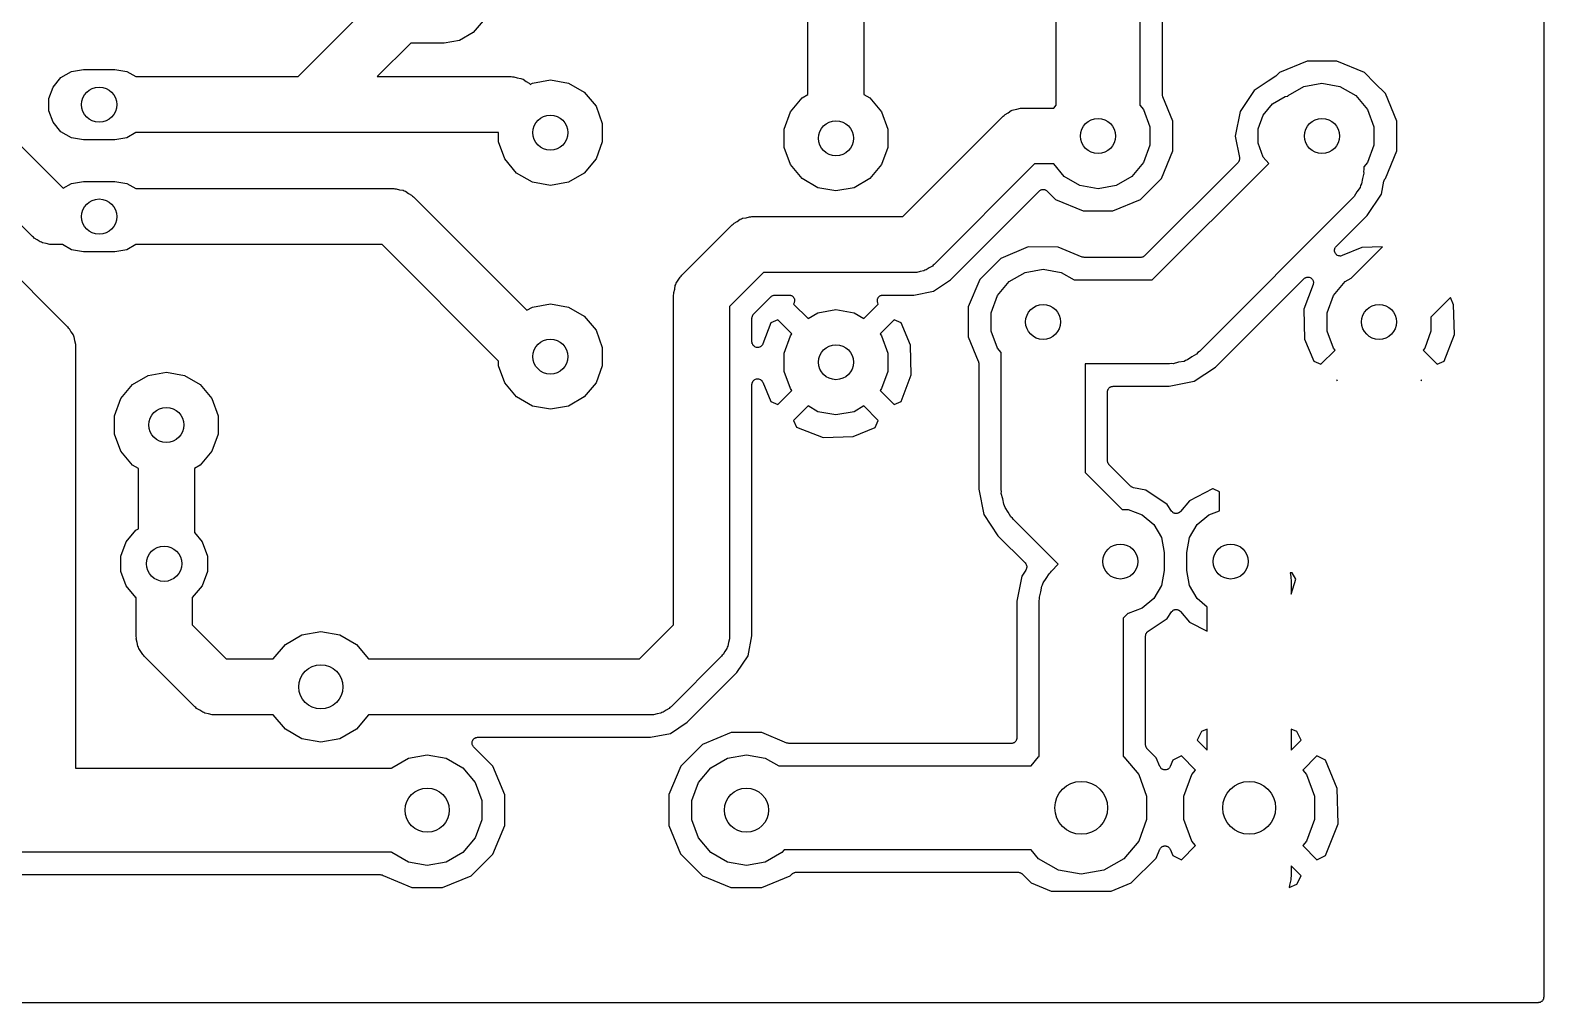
# Model space of a CAD drawing. Extents: x 74 to 224, y -146 to -46.
# Drawn here: x 138.7 to 173.03, y -95.05 to -72.99 of the extents above; entities that cross this region are included whole.
import ezdxf

# ---------------------------------------------------------------- set-up
doc = ezdxf.new("R2010")
doc.units = 0
doc.header["$MEASUREMENT"] = 0
doc.layers.add('BLACK', color=7, linetype='CONTINUOUS')

msp = doc.modelspace()

# ---------------------------------------------------------------- linework, layer by layer
at = {"layer": 'Black'}
for p, q in [((173.026, -46.557), (173.026, -94.921)), ((161.963, -74.6912), (161.963, -71.5112)), ((163.868, -71.5112), (163.868, -74.6912)), ((164.376, -74.4486), (164.376, -71.7526)), ((144.771, -74.041), (146.143, -72.6689)), ((148.968, -72.771), (148.741, -73.0413)), ((157.607, -72.517), (157.607, -74.4455)), ((148.741, -73.0413), (148.435, -73.2177)), ((156.337, -74.4455), (156.337, -72.78)), ((147.329, -73.279), (146.567, -74.041)), ((148.088, -73.279), (147.329, -73.279)), ((148.435, -73.2177), (148.088, -73.279)), ((167.659, -73.6883), (167.035, -73.9463)), ((167.685, -73.6883), (167.659, -73.6883)), ((168.335, -73.6889), (167.685, -73.6883)), ((168.959, -73.948), (168.335, -73.6889)), ((139.212, -74.276), (139.39, -74.0632)), ((139.39, -74.0632), (139.631, -73.9242)), ((139.631, -73.9242), (139.904, -73.876)), ((139.904, -73.876), (140.613, -73.876)), ((140.613, -73.876), (140.887, -73.9242)), ((140.887, -73.9242), (141.089, -74.041)), ((141.089, -74.041), (144.771, -74.041)), ((146.567, -74.041), (149.606, -74.041)), ((149.606, -74.041), (149.634, -74.0459)), ((149.634, -74.0459), (149.661, -74.0434)), ((149.661, -74.0434), (149.741, -74.0649)), ((149.741, -74.0649), (149.823, -74.0793)), ((149.823, -74.0793), (149.847, -74.0933)), ((149.847, -74.0933), (149.874, -74.1005)), ((149.874, -74.1005), (149.942, -74.1481)), ((149.942, -74.1481), (150.014, -74.1896)), ((150.086, -74.1879), (150.495, -74.1158)), ((150.495, -74.1158), (150.904, -74.1879)), ((166.776, -74.143), (166.457, -74.3562)), ((166.946, -74.0293), (166.776, -74.143)), ((166.776, -74.143), (166.776, -74.143)), ((166.947, -74.0289), (166.946, -74.0293)), ((166.948, -74.0279), (166.947, -74.0289)), ((166.951, -74.0261), (166.948, -74.0279)), ((166.958, -74.0194), (166.951, -74.0261)), ((166.971, -74.0103), (166.958, -74.0189)), ((166.958, -74.0189), (166.958, -74.0194)), ((167.035, -73.9463), (166.971, -74.0103)), ((169.196, -74.1855), (168.959, -73.948)), ((139.117, -74.5371), (139.212, -74.276)), ((150.014, -74.1896), (150.032, -74.211)), ((150.032, -74.211), (150.039, -74.2154)), ((150.039, -74.2154), (150.086, -74.1879)), ((150.904, -74.1879), (151.263, -74.3954)), ((151.263, -74.3954), (151.53, -74.7134)), ((156.204, -74.5224), (156.337, -74.4455)), ((157.607, -74.4455), (157.74, -74.5224)), ((164.377, -74.4513), (164.376, -74.4486)), ((164.376, -74.454), (164.377, -74.4513)), ((164.38, -74.4729), (164.376, -74.454)), ((164.384, -74.492), (164.38, -74.4729)), ((164.385, -74.4944), (164.384, -74.492)), ((164.386, -74.4971), (164.385, -74.4944)), ((166.457, -74.3562), (166.141, -74.8292)), ((166.875, -74.6575), (167.162, -74.4921)), ((167.162, -74.4921), (167.219, -74.4821)), ((167.219, -74.4821), (167.227, -74.4716)), ((167.227, -74.4716), (167.587, -74.2641)), ((167.587, -74.2641), (167.996, -74.192)), ((167.996, -74.192), (168.404, -74.2641)), ((168.404, -74.2641), (168.764, -74.4716)), ((168.764, -74.4716), (169.031, -74.7896)), ((169.436, -74.4263), (169.196, -74.1855)), ((169.695, -75.0508), (169.436, -74.4263)), ((139.117, -74.8149), (139.117, -74.5371)), ((139.212, -75.076), (139.117, -74.8149)), ((151.53, -74.7134), (151.672, -75.1035)), ((155.937, -74.8404), (156.204, -74.5224)), ((157.74, -74.5224), (158.007, -74.8404)), ((160.877, -74.8593), (160.945, -74.8117)), ((160.945, -74.8117), (160.972, -74.8045)), ((160.972, -74.8045), (160.997, -74.7905)), ((160.997, -74.7905), (161.078, -74.7761)), ((161.078, -74.7761), (161.158, -74.7546)), ((161.158, -74.7546), (161.186, -74.7571)), ((161.186, -74.7571), (161.214, -74.7522)), ((161.214, -74.7522), (161.912, -74.7522)), ((161.912, -74.7522), (161.963, -74.6912)), ((163.868, -74.6912), (163.951, -74.7896)), ((163.951, -74.7896), (164.093, -75.1797)), ((164.615, -75.0508), (164.386, -74.4971)), ((166.141, -74.8292), (166.03, -75.3872)), ((166.663, -74.9109), (166.875, -74.6575)), ((169.031, -74.7896), (169.173, -75.1797)), ((139.39, -75.2888), (139.212, -75.076)), ((151.672, -75.1035), (151.672, -75.5185)), ((155.795, -75.2305), (155.937, -74.8404)), ((158.007, -74.8404), (158.149, -75.2305)), ((158.487, -77.216), (160.765, -74.9382)), ((160.765, -74.9382), (160.788, -74.9222)), ((160.788, -74.9222), (160.806, -74.9008)), ((160.806, -74.9008), (160.877, -74.8593)), ((164.093, -75.1797), (164.093, -75.5947)), ((164.614, -75.7266), (164.615, -75.0508)), ((166.55, -75.2218), (166.663, -74.9109)), ((169.173, -75.1797), (169.173, -75.5947)), ((169.694, -75.7266), (169.695, -75.0508)), ((138.303, -75.429), (139.445, -76.5713)), ((139.631, -75.4278), (139.39, -75.2888)), ((139.904, -75.476), (139.631, -75.4278)), ((140.613, -75.476), (139.904, -75.476)), ((140.887, -75.4278), (140.613, -75.476)), ((141.089, -75.311), (140.887, -75.4278)), ((145.034, -75.311), (141.089, -75.311)), ((149.318, -75.311), (145.034, -75.311)), ((149.318, -75.5185), (149.318, -75.311)), ((149.46, -75.9086), (149.318, -75.5185)), ((151.672, -75.5185), (151.53, -75.9086)), ((155.795, -75.6455), (155.795, -75.2305)), ((158.149, -75.2305), (158.149, -75.6455)), ((166.03, -75.3872), (166.126, -75.8733)), ((166.55, -75.5526), (166.55, -75.2218)), ((155.937, -76.0356), (155.795, -75.6455)), ((158.149, -75.6455), (158.007, -76.0356)), ((164.093, -75.5947), (163.951, -75.9848)), ((164.355, -76.3507), (164.614, -75.7266)), ((166.663, -75.8635), (166.55, -75.5526)), ((166.787, -76.0111), (166.663, -75.8635)), ((169.173, -75.5947), (169.031, -75.9848)), ((169.434, -76.3515), (169.694, -75.7266)), ((138.743, -77.665), (137.219, -76.141)), ((149.727, -76.2266), (149.46, -75.9086)), ((151.53, -75.9086), (151.263, -76.2266)), ((156.204, -76.3536), (155.937, -76.0356)), ((158.007, -76.0356), (157.74, -76.3536)), ((161.477, -76.0222), (159.199, -78.3)), ((161.912, -76.0222), (161.477, -76.0222)), ((162.147, -76.3028), (161.912, -76.0222)), ((163.951, -75.9848), (163.684, -76.3028)), ((166.092, -75.9878), (163.973, -78.1059)), ((164.147, -78.6511), (166.787, -76.0111)), ((166.102, -75.9731), (166.092, -75.9878)), ((166.113, -75.9591), (166.102, -75.9731)), ((166.114, -75.9551), (166.113, -75.9591)), ((166.117, -75.9517), (166.114, -75.9551)), ((166.121, -75.9344), (166.117, -75.9517)), ((166.127, -75.9173), (166.121, -75.9344)), ((166.126, -75.8733), (166.127, -75.8912)), ((166.127, -75.8912), (166.128, -75.9091)), ((166.128, -75.9091), (166.127, -75.9132)), ((166.127, -75.9132), (166.127, -75.9173)), ((168.948, -76.1492), (168.941, -76.1905)), ((168.941, -76.1905), (168.944, -76.2322)), ((169.031, -75.9848), (168.948, -76.0832)), ((168.948, -76.0832), (168.948, -76.1492)), ((139.445, -76.5713), (139.631, -76.4642)), ((139.631, -76.4642), (139.904, -76.416)), ((139.904, -76.416), (140.613, -76.416)), ((140.613, -76.416), (140.887, -76.4642)), ((140.887, -76.4642), (141.089, -76.581)), ((150.086, -76.4341), (149.727, -76.2266)), ((150.495, -76.5062), (150.086, -76.4341)), ((150.904, -76.4341), (150.495, -76.5062)), ((151.263, -76.2266), (150.904, -76.4341)), ((156.563, -76.5611), (156.204, -76.3536)), ((157.74, -76.3536), (157.381, -76.5611)), ((162.507, -76.5103), (162.147, -76.3028)), ((162.916, -76.5824), (162.507, -76.5103)), ((163.324, -76.5103), (162.916, -76.5824)), ((163.684, -76.3028), (163.324, -76.5103)), ((163.877, -76.8281), (164.355, -76.3507)), ((168.859, -76.5517), (168.787, -76.6537)), ((168.87, -76.5113), (168.859, -76.5517)), ((168.891, -76.475), (168.87, -76.5113)), ((168.912, -76.3524), (168.891, -76.475)), ((168.944, -76.2322), (168.912, -76.3524)), ((169.343, -76.7072), (169.401, -76.415)), ((169.401, -76.415), (169.406, -76.4007)), ((169.406, -76.4007), (169.41, -76.386)), ((169.41, -76.386), (169.414, -76.3803)), ((169.414, -76.3803), (169.417, -76.3738)), ((169.417, -76.3738), (169.427, -76.3624)), ((169.427, -76.3624), (169.434, -76.3515)), ((136.593, -76.767), (139.539, -79.7134)), ((141.089, -76.581), (146.939, -76.581)), ((146.939, -76.581), (146.967, -76.5859)), ((146.967, -76.5859), (146.994, -76.5834)), ((146.994, -76.5834), (147.074, -76.6049)), ((147.074, -76.6049), (147.156, -76.6193)), ((147.156, -76.6193), (147.18, -76.6333)), ((147.18, -76.6333), (147.207, -76.6405)), ((147.207, -76.6405), (147.275, -76.6881)), ((147.275, -76.6881), (147.347, -76.7296)), ((147.347, -76.7296), (147.365, -76.751)), ((147.365, -76.751), (147.388, -76.767)), ((147.388, -76.767), (149.961, -79.3401)), ((156.972, -76.6332), (156.563, -76.5611)), ((157.381, -76.5611), (156.972, -76.6332)), ((159.567, -78.6504), (161.582, -76.6355)), ((161.582, -76.6355), (161.591, -76.6291)), ((161.591, -76.6291), (161.599, -76.6212)), ((161.599, -76.6212), (161.609, -76.6165)), ((161.609, -76.6165), (161.618, -76.6102)), ((161.618, -76.6102), (161.629, -76.6073)), ((161.629, -76.6073), (161.639, -76.6026)), ((161.639, -76.6026), (161.65, -76.6016)), ((161.65, -76.6016), (161.661, -76.5988)), ((161.661, -76.5988), (161.672, -76.5997)), ((161.672, -76.5997), (161.683, -76.5988)), ((161.683, -76.5988), (161.694, -76.6016)), ((161.694, -76.6016), (161.705, -76.6026)), ((161.705, -76.6026), (161.715, -76.6073)), ((161.715, -76.6073), (161.726, -76.6102)), ((161.726, -76.6102), (161.735, -76.6166)), ((161.735, -76.6166), (161.745, -76.6212)), ((161.745, -76.6212), (161.753, -76.6291)), ((161.753, -76.6291), (161.762, -76.6356)), ((161.762, -76.6356), (161.952, -76.8264)), ((161.952, -76.8264), (162.576, -77.0855)), ((163.252, -77.0861), (163.877, -76.8281)), ((168.669, -76.8227), (165.215, -80.2771)), ((168.693, -76.7884), (168.669, -76.8227)), ((168.725, -76.7615), (168.693, -76.7884)), ((168.787, -76.6537), (168.725, -76.7615)), ((169.019, -77.1908), (169.343, -76.7072)), ((154.85, -77.2543), (154.932, -77.2399)), ((154.932, -77.2399), (155.012, -77.2184)), ((155.012, -77.2184), (155.039, -77.2209)), ((155.039, -77.2209), (155.067, -77.216)), ((155.067, -77.216), (158.487, -77.216)), ((162.576, -77.0855), (163.252, -77.0861)), ((168.317, -77.8936), (169.019, -77.1908)), ((153.475, -78.545), (154.618, -77.402)), ((154.618, -77.402), (154.641, -77.386)), ((154.641, -77.386), (154.659, -77.3646)), ((154.659, -77.3646), (154.731, -77.3231)), ((154.731, -77.3231), (154.799, -77.2755)), ((154.799, -77.2755), (154.826, -77.2683)), ((154.826, -77.2683), (154.85, -77.2543)), ((138.766, -77.681), (138.743, -77.665)), ((138.784, -77.7024), (138.766, -77.681)), ((138.856, -77.7439), (138.784, -77.7024)), ((138.924, -77.7915), (138.856, -77.7439)), ((138.951, -77.7987), (138.924, -77.7915)), ((138.975, -77.8127), (138.951, -77.7987)), ((139.057, -77.8271), (138.975, -77.8127)), ((139.137, -77.8486), (139.057, -77.8271)), ((139.164, -77.8461), (139.137, -77.8486)), ((139.192, -77.851), (139.164, -77.8461)), ((139.429, -77.851), (139.192, -77.851)), ((139.631, -77.9678), (139.429, -77.851)), ((141.089, -77.851), (140.887, -77.9678)), ((146.676, -77.851), (141.089, -77.851)), ((149.318, -80.493), (146.676, -77.851)), ((161.335, -77.9047), (160.71, -78.1627)), ((162.01, -77.9053), (161.335, -77.9047)), ((162.56, -78.1334), (162.01, -77.9053)), ((168.291, -77.9297), (168.293, -77.9274)), ((168.293, -77.9274), (168.294, -77.9247)), ((168.294, -77.9247), (168.306, -77.9094)), ((168.306, -77.9094), (168.317, -77.8936)), ((168.902, -77.9155), (168.455, -78.1007)), ((168.658, -78.6097), (169.366, -77.9021)), ((169.366, -77.9021), (168.902, -77.9155)), ((139.904, -78.016), (139.631, -77.9678)), ((140.613, -78.016), (139.904, -78.016)), ((140.887, -77.9678), (140.613, -78.016)), ((160.71, -78.1627), (160.232, -78.6401)), ((162.563, -78.134), (162.56, -78.1334)), ((162.565, -78.1354), (162.563, -78.134)), ((162.584, -78.1388), (162.565, -78.1354)), ((162.603, -78.143), (162.584, -78.1388)), ((162.606, -78.1426), (162.603, -78.143)), ((162.608, -78.1431), (162.606, -78.1426)), ((163.884, -78.1431), (162.608, -78.1431)), ((163.889, -78.1421), (163.884, -78.1431)), ((163.895, -78.1426), (163.889, -78.1421)), ((163.911, -78.1383), (163.895, -78.1426)), ((163.927, -78.1354), (163.911, -78.1383)), ((163.932, -78.1326), (163.927, -78.1354)), ((163.937, -78.1312), (163.932, -78.1326)), ((163.951, -78.1217), (163.937, -78.1312)), ((163.965, -78.1134), (163.951, -78.1217)), ((163.969, -78.1091), (163.965, -78.1134)), ((163.973, -78.1059), (163.969, -78.1091)), ((168.28, -77.9723), (168.281, -77.9696)), ((168.282, -77.9915), (168.28, -77.9723)), ((168.281, -77.9668), (168.286, -77.9484)), ((168.281, -77.9696), (168.281, -77.9668)), ((168.283, -78.0108), (168.282, -77.9915)), ((168.284, -78.0134), (168.283, -78.0108)), ((168.284, -78.0162), (168.284, -78.0134)), ((168.292, -78.0337), (168.284, -78.0162)), ((168.286, -77.9484), (168.291, -77.9297)), ((168.299, -78.0516), (168.292, -78.0337)), ((168.301, -78.0537), (168.299, -78.0516)), ((168.302, -78.0562), (168.301, -78.0537)), ((168.316, -78.0699), (168.302, -78.0562)), ((168.329, -78.0841), (168.316, -78.0699)), ((168.332, -78.0854), (168.329, -78.0841)), ((168.334, -78.0874), (168.332, -78.0854)), ((168.351, -78.0956), (168.334, -78.0874)), ((168.368, -78.1045), (168.351, -78.0956)), ((168.371, -78.1048), (168.368, -78.1045)), ((168.374, -78.106), (168.371, -78.1048)), ((168.393, -78.1077), (168.374, -78.106)), ((168.412, -78.1102), (168.393, -78.1077)), ((168.415, -78.1096), (168.412, -78.1102)), ((168.418, -78.1099), (168.415, -78.1096)), ((168.436, -78.1049), (168.418, -78.1099)), ((168.455, -78.1007), (168.436, -78.1049)), ((153.396, -78.6577), (153.438, -78.5858)), ((153.438, -78.5858), (153.459, -78.5679)), ((153.459, -78.5679), (153.475, -78.545)), ((155.33, -78.486), (154.559, -79.257)), ((158.75, -78.486), (155.33, -78.486)), ((158.778, -78.4811), (158.75, -78.486)), ((158.805, -78.4836), (158.778, -78.4811)), ((158.885, -78.4621), (158.805, -78.4836)), ((158.967, -78.4477), (158.885, -78.4621)), ((158.991, -78.4337), (158.967, -78.4477)), ((159.018, -78.4265), (158.991, -78.4337)), ((159.086, -78.3789), (159.018, -78.4265)), ((159.158, -78.3374), (159.086, -78.3789)), ((159.176, -78.316), (159.158, -78.3374)), ((159.199, -78.3), (159.176, -78.316)), ((160.903, -78.688), (161.262, -78.4805)), ((161.262, -78.4805), (161.671, -78.4084)), ((161.671, -78.4084), (162.08, -78.4805)), ((162.08, -78.4805), (162.375, -78.6511)), ((167.587, -78.6236), (167.601, -78.6136)), ((167.601, -78.6136), (167.615, -78.6025)), ((167.615, -78.6025), (167.619, -78.601)), ((167.619, -78.601), (167.623, -78.5983)), ((167.623, -78.5983), (167.64, -78.5938)), ((167.64, -78.5938), (167.656, -78.5881)), ((167.656, -78.5881), (167.661, -78.5881)), ((167.661, -78.5881), (167.665, -78.5869)), ((167.665, -78.5869), (167.683, -78.5885)), ((167.683, -78.5885), (167.7, -78.5887)), ((167.7, -78.5887), (167.705, -78.5904)), ((167.705, -78.5904), (167.709, -78.5908)), ((167.709, -78.5908), (167.725, -78.5982)), ((167.725, -78.5982), (167.742, -78.6044)), ((167.742, -78.6044), (167.745, -78.6074)), ((167.745, -78.6074), (167.749, -78.6094)), ((167.749, -78.6094), (167.762, -78.6218)), ((168.523, -78.688), (168.658, -78.6097)), ((153.291, -78.9387), (153.313, -78.8585)), ((153.294, -78.9665), (153.291, -78.9387)), ((153.313, -78.8585), (153.327, -78.7768)), ((153.327, -78.7768), (153.341, -78.7526)), ((153.341, -78.7526), (153.348, -78.7256)), ((153.348, -78.7256), (153.396, -78.6577)), ((158.737, -78.994), (159.186, -78.9047)), ((159.186, -78.9047), (159.567, -78.6504)), ((160.232, -78.6401), (159.973, -79.2642)), ((160.636, -79.006), (160.903, -78.688)), ((162.375, -78.6511), (164.147, -78.6511)), ((165.583, -80.6275), (167.587, -78.6236)), ((167.795, -78.7586), (167.583, -79.3151)), ((167.762, -78.6218), (167.775, -78.6332)), ((167.775, -78.6332), (167.777, -78.6373)), ((167.777, -78.6373), (167.78, -78.6406)), ((167.78, -78.6406), (167.788, -78.6565)), ((167.788, -78.6565), (167.796, -78.6718)), ((167.798, -78.7414), (167.795, -78.7586)), ((167.796, -78.6718), (167.797, -78.6764)), ((167.797, -78.6764), (167.799, -78.6806)), ((167.803, -78.7245), (167.798, -78.7414)), ((167.799, -78.6806), (167.801, -78.698)), ((167.801, -78.698), (167.803, -78.7153)), ((167.803, -78.7153), (167.803, -78.7199)), ((167.803, -78.7199), (167.803, -78.7245)), ((168.256, -79.006), (168.523, -78.688)), ((149.961, -79.3401), (150.086, -79.2679)), ((150.086, -79.2679), (150.495, -79.1958)), ((150.495, -79.1958), (150.904, -79.2679)), ((150.904, -79.2679), (151.263, -79.4754)), ((153.289, -78.994), (153.294, -78.9665)), ((153.289, -86.478), (153.289, -78.994)), ((154.559, -79.257), (154.559, -86.741)), ((155.104, -79.4302), (155.503, -79.0312)), ((155.503, -79.0312), (155.508, -79.028)), ((155.508, -79.028), (155.511, -79.0237)), ((155.511, -79.0237), (155.526, -79.0154)), ((155.526, -79.0154), (155.539, -79.0059)), ((155.539, -79.0059), (155.545, -79.0045)), ((155.545, -79.0045), (155.55, -79.0017)), ((155.55, -79.0017), (155.566, -78.9988)), ((155.566, -78.9988), (155.582, -78.9945)), ((155.582, -78.9945), (155.588, -78.995)), ((155.588, -78.995), (155.593, -78.994)), ((155.593, -78.994), (155.907, -78.994)), ((155.907, -78.994), (155.921, -78.9965)), ((155.921, -78.9965), (155.935, -78.9973)), ((155.935, -78.9973), (155.942, -79.0003)), ((155.942, -79.0003), (155.95, -79.0017)), ((155.95, -79.0017), (155.963, -79.0089)), ((155.963, -79.0089), (155.976, -79.0146)), ((155.976, -79.0146), (155.982, -79.0198)), ((155.982, -79.0198), (155.988, -79.0237)), ((155.988, -79.0237), (155.998, -79.0348)), ((155.998, -79.0348), (156.008, -79.0447)), ((156.008, -79.0447), (156.012, -79.0516)), ((156.012, -79.0516), (156.017, -79.0575)), ((156.023, -79.1707), (156.012, -79.1984)), ((156.012, -79.1984), (156.338, -79.5249)), ((156.017, -79.0575), (156.022, -79.0711)), ((156.022, -79.0711), (156.028, -79.084)), ((156.027, -79.1566), (156.023, -79.1707)), ((156.032, -79.1431), (156.027, -79.1566)), ((156.028, -79.084), (156.029, -79.0917)), ((156.029, -79.0917), (156.032, -79.0989)), ((156.032, -79.0989), (156.032, -79.1134)), ((156.032, -79.1134), (156.033, -79.1278)), ((156.033, -79.1278), (156.032, -79.1353)), ((156.032, -79.1353), (156.032, -79.1431)), ((157.606, -79.5249), (157.932, -79.1984)), ((157.911, -79.1278), (157.912, -79.1134)), ((157.912, -79.1353), (157.911, -79.1278)), ((157.912, -79.0989), (157.915, -79.0917)), ((157.912, -79.1134), (157.912, -79.0989)), ((157.912, -79.1431), (157.912, -79.1353)), ((157.917, -79.1566), (157.912, -79.1431)), ((157.915, -79.0917), (157.916, -79.084)), ((157.916, -79.084), (157.922, -79.0711)), ((157.921, -79.1707), (157.917, -79.1566)), ((157.932, -79.1984), (157.921, -79.1707)), ((157.922, -79.0711), (157.927, -79.0575)), ((157.927, -79.0575), (157.932, -79.0516)), ((157.932, -79.0516), (157.936, -79.0447)), ((157.936, -79.0447), (157.946, -79.0348)), ((157.946, -79.0348), (157.956, -79.0237)), ((157.956, -79.0237), (157.962, -79.0198)), ((157.962, -79.0198), (157.968, -79.0146)), ((157.968, -79.0146), (157.981, -79.0089)), ((157.981, -79.0089), (157.994, -79.0017)), ((157.994, -79.0017), (158.002, -79.0003)), ((158.002, -79.0003), (158.009, -78.9973)), ((158.009, -78.9973), (158.023, -78.9965)), ((158.023, -78.9965), (158.037, -78.994)), ((158.037, -78.994), (158.737, -78.994)), ((159.973, -79.2642), (159.972, -79.94)), ((160.494, -79.3961), (160.636, -79.006)), ((168.114, -79.3961), (168.256, -79.006)), ((170.911, -79.051), (170.468, -79.4942)), ((170.979, -79.2147), (170.911, -79.051)), ((170.999, -79.8921), (170.979, -79.2147)), ((151.263, -79.4754), (151.53, -79.7934)), ((155.067, -79.509), (155.072, -79.493)), ((155.068, -79.5145), (155.067, -79.509)), ((155.067, -79.5201), (155.068, -79.5145)), ((155.067, -80.0572), (155.067, -79.5201)), ((155.072, -79.493), (155.075, -79.4766)), ((155.075, -79.4766), (155.077, -79.4718)), ((155.077, -79.4718), (155.079, -79.4664)), ((155.079, -79.4664), (155.088, -79.4528)), ((155.088, -79.4528), (155.097, -79.4384)), ((155.097, -79.4384), (155.101, -79.4348)), ((155.101, -79.4348), (155.104, -79.4302)), ((155.494, -79.6249), (155.313, -80.1024)), ((155.652, -79.5576), (155.494, -79.6249)), ((155.973, -79.8779), (155.652, -79.5576)), ((156.338, -79.5249), (156.563, -79.3949)), ((156.563, -79.3949), (156.972, -79.3228)), ((156.972, -79.3228), (157.381, -79.3949)), ((157.381, -79.3949), (157.606, -79.5249)), ((158.292, -79.5576), (157.971, -79.8779)), ((158.452, -79.6257), (158.292, -79.5576)), ((158.66, -80.1291), (158.452, -79.6257)), ((160.494, -79.8111), (160.494, -79.3961)), ((167.583, -79.3151), (167.603, -79.9925)), ((168.114, -79.8111), (168.114, -79.3961)), ((170.468, -79.4942), (170.468, -79.8111)), ((139.539, -79.7134), (139.555, -79.7363)), ((139.555, -79.7363), (139.577, -79.7542)), ((139.577, -79.7542), (139.618, -79.8261)), ((139.618, -79.8261), (139.666, -79.894)), ((139.666, -79.894), (139.673, -79.921)), ((139.673, -79.921), (139.687, -79.9452)), ((139.687, -79.9452), (139.702, -80.0269)), ((151.53, -79.7934), (151.672, -80.1835)), ((155.795, -80.3105), (155.937, -79.9204)), ((155.937, -79.9204), (155.973, -79.8779)), ((157.971, -79.8779), (158.007, -79.9204)), ((158.007, -79.9204), (158.149, -80.3105)), ((159.972, -79.94), (160.201, -80.4937)), ((160.636, -80.2012), (160.494, -79.8111)), ((168.256, -80.2012), (168.114, -79.8111)), ((170.468, -79.8111), (170.326, -80.2012)), ((170.769, -80.4967), (170.999, -79.8921)), ((139.702, -80.0269), (139.723, -80.1071)), ((139.723, -80.1071), (139.721, -80.1349)), ((139.721, -80.1349), (139.725, -80.1624)), ((139.725, -80.1624), (139.725, -89.7255)), ((151.672, -80.1835), (151.672, -80.5985)), ((155.071, -80.078), (155.067, -80.0572)), ((155.074, -80.0989), (155.071, -80.078)), ((155.074, -80.0997), (155.074, -80.0989)), ((155.075, -80.1006), (155.074, -80.0997)), ((155.085, -80.1189), (155.075, -80.1006)), ((155.096, -80.1374), (155.085, -80.1189)), ((155.096, -80.138), (155.096, -80.1374)), ((155.097, -80.1388), (155.096, -80.138)), ((155.113, -80.1524), (155.097, -80.1388)), ((155.129, -80.1662), (155.113, -80.1524)), ((155.13, -80.1666), (155.129, -80.1662)), ((155.13, -80.1672), (155.13, -80.1666)), ((155.15, -80.1744), (155.13, -80.1672)), ((155.17, -80.1819), (155.15, -80.1744)), ((155.171, -80.1819), (155.17, -80.1819)), ((155.172, -80.1823), (155.171, -80.1819)), ((155.193, -80.1823), (155.172, -80.1823)), ((155.214, -80.1826), (155.193, -80.1823)), ((155.215, -80.1823), (155.214, -80.1826)), ((155.216, -80.1823), (155.215, -80.1823)), ((155.236, -80.175), (155.216, -80.1823)), ((155.256, -80.1681), (155.236, -80.175)), ((155.257, -80.1675), (155.256, -80.1681)), ((155.274, -80.1536), (155.257, -80.1672)), ((155.257, -80.1672), (155.257, -80.1675)), ((155.29, -80.1402), (155.274, -80.1536)), ((155.291, -80.1394), (155.29, -80.1402)), ((155.302, -80.1205), (155.291, -80.1388)), ((155.291, -80.1388), (155.291, -80.1394)), ((155.313, -80.1024), (155.302, -80.1205)), ((155.795, -80.7255), (155.795, -80.3105)), ((158.149, -80.3105), (158.149, -80.7255)), ((158.68, -80.8065), (158.66, -80.1291)), ((160.719, -80.2996), (160.636, -80.2012)), ((160.719, -83.4136), (160.719, -80.2996)), ((165.18, -80.3012), (165.153, -80.3333)), ((165.215, -80.2771), (165.18, -80.3012)), ((167.603, -79.9925), (167.811, -80.4959)), ((167.971, -80.564), (168.292, -80.2437)), ((168.292, -80.2437), (168.256, -80.2012)), ((170.326, -80.2012), (170.29, -80.2437)), ((170.29, -80.2437), (170.611, -80.564)), ((149.318, -80.5985), (149.318, -80.493)), ((149.46, -80.9886), (149.318, -80.5985)), ((151.672, -80.5985), (151.53, -80.9886)), ((160.201, -80.4937), (160.201, -80.4964)), ((160.201, -80.4964), (160.203, -80.4988)), ((160.203, -80.4988), (160.206, -80.5179)), ((160.206, -80.5179), (160.21, -80.5368)), ((160.21, -80.5368), (160.21, -80.5395)), ((160.21, -80.5395), (160.21, -80.5422)), ((160.21, -80.5422), (160.21, -83.4011)), ((164.541, -80.5561), (162.623, -80.5561)), ((162.623, -80.5561), (162.623, -83.0191)), ((164.582, -80.5488), (164.541, -80.5561)), ((164.624, -80.5525), (164.582, -80.5488)), ((164.744, -80.5203), (164.624, -80.5525)), ((164.867, -80.4987), (164.744, -80.5203)), ((164.903, -80.4777), (164.867, -80.4987)), ((164.944, -80.4669), (164.903, -80.4777)), ((165.046, -80.3955), (164.944, -80.4669)), ((165.153, -80.3333), (165.046, -80.3955)), ((165.099, -80.9506), (165.583, -80.6275)), ((167.811, -80.4959), (167.971, -80.564)), ((170.611, -80.564), (170.769, -80.4967)), ((141.015, -81.0248), (141.374, -80.8173)), ((141.374, -80.8173), (141.783, -80.7452)), ((141.783, -80.7452), (142.192, -80.8173)), ((142.192, -80.8173), (142.551, -81.0248)), ((149.727, -81.3066), (149.46, -80.9886)), ((151.53, -80.9886), (151.263, -81.3066)), ((155.067, -81.0216), (155.07, -81.0026)), ((155.07, -81.0026), (155.073, -80.9834)), ((155.073, -80.9834), (155.074, -80.981)), ((155.074, -80.981), (155.075, -80.9782)), ((155.075, -80.9782), (155.084, -80.9614)), ((155.084, -80.9614), (155.093, -80.9443)), ((155.093, -80.9443), (155.095, -80.9424)), ((155.095, -80.9424), (155.097, -80.94)), ((155.097, -80.94), (155.112, -80.9276)), ((155.112, -80.9276), (155.126, -80.9145)), ((155.126, -80.9145), (155.128, -80.9134)), ((155.128, -80.9134), (155.13, -80.9116)), ((155.13, -80.9116), (155.149, -80.905)), ((155.149, -80.905), (155.167, -80.8976)), ((155.167, -80.8976), (155.169, -80.8975)), ((155.169, -80.8975), (155.172, -80.8966)), ((155.172, -80.8966), (155.191, -80.8966)), ((155.191, -80.8966), (155.211, -80.8957)), ((155.211, -80.8957), (155.213, -80.8966)), ((155.213, -80.8966), (155.216, -80.8966)), ((155.216, -80.8966), (155.234, -80.9032)), ((155.234, -80.9032), (155.253, -80.909)), ((155.253, -80.909), (155.255, -80.9107)), ((155.255, -80.9107), (155.257, -80.9116)), ((155.257, -80.9116), (155.272, -80.9241)), ((155.272, -80.9241), (155.288, -80.9358)), ((155.288, -80.9358), (155.289, -80.9382)), ((155.289, -80.9382), (155.291, -80.94)), ((155.291, -80.94), (155.301, -80.9567)), ((155.301, -80.9567), (155.311, -80.973)), ((155.311, -80.973), (155.492, -81.4103)), ((155.937, -81.1156), (155.795, -80.7255)), ((158.149, -80.7255), (158.007, -81.1156)), ((158.45, -81.4111), (158.68, -80.8065)), ((164.529, -81.0641), (165.099, -80.9506)), ((168.338, -80.9153), (168.331, -80.9232)), ((168.331, -80.9232), (168.338, -80.9416)), ((168.338, -80.9416), (168.338, -80.9153)), ((170.251, -80.9232), (170.243, -80.9153)), ((170.243, -80.9153), (170.243, -80.9416)), ((170.243, -80.9416), (170.251, -80.9232)), ((140.606, -81.7329), (140.748, -81.3428)), ((140.748, -81.3428), (141.015, -81.0248)), ((142.551, -81.0248), (142.818, -81.3428)), ((142.818, -81.3428), (142.96, -81.7329)), ((150.086, -81.5141), (149.727, -81.3066)), ((151.263, -81.3066), (150.904, -81.5141)), ((155.067, -86.7285), (155.067, -81.0216)), ((155.652, -81.4784), (155.973, -81.1581)), ((155.973, -81.1581), (155.937, -81.1156)), ((158.007, -81.1156), (157.971, -81.1581)), ((157.971, -81.1581), (158.292, -81.4784)), ((163.131, -81.1911), (163.133, -81.1802)), ((163.131, -82.756), (163.131, -81.1911)), ((163.133, -81.169), (163.137, -81.1586)), ((163.133, -81.1802), (163.133, -81.169)), ((163.137, -81.1586), (163.139, -81.1477)), ((163.139, -81.1477), (163.145, -81.138)), ((163.145, -81.138), (163.149, -81.1276)), ((163.149, -81.1276), (163.156, -81.1191)), ((163.156, -81.1191), (163.161, -81.1095)), ((163.161, -81.1095), (163.17, -81.1023)), ((163.17, -81.1023), (163.177, -81.0938)), ((163.177, -81.0938), (163.186, -81.0883)), ((163.186, -81.0883), (163.195, -81.0811)), ((163.195, -81.0811), (163.205, -81.0773)), ((163.205, -81.0773), (163.215, -81.0718)), ((163.215, -81.0718), (163.226, -81.0698)), ((163.226, -81.0698), (163.236, -81.066)), ((163.236, -81.066), (163.248, -81.066)), ((163.248, -81.066), (163.258, -81.0641)), ((163.258, -81.0641), (164.529, -81.0641)), ((150.495, -81.5862), (150.086, -81.5141)), ((150.904, -81.5141), (150.495, -81.5862)), ((155.492, -81.4103), (155.652, -81.4784)), ((156.338, -81.5111), (156.012, -81.8376)), ((156.563, -81.6411), (156.338, -81.5111)), ((156.972, -81.7132), (156.563, -81.6411)), ((157.381, -81.6411), (156.972, -81.7132)), ((157.606, -81.5111), (157.381, -81.6411)), ((157.932, -81.8376), (157.606, -81.5111)), ((158.292, -81.4784), (158.45, -81.4111)), ((140.606, -82.1479), (140.606, -81.7329)), ((142.96, -81.7329), (142.96, -82.1479)), ((156.012, -81.8376), (156.079, -81.9956)), ((156.079, -81.9956), (156.684, -82.2257)), ((157.361, -82.2061), (157.864, -81.9976)), ((157.864, -81.9976), (157.932, -81.8376)), ((140.748, -82.538), (140.606, -82.1479)), ((142.96, -82.1479), (142.818, -82.538)), ((156.684, -82.2257), (157.361, -82.2061)), ((141.015, -82.856), (140.748, -82.538)), ((142.818, -82.538), (142.551, -82.856)), ((141.148, -82.9329), (141.015, -82.856)), ((141.148, -84.2947), (141.148, -82.9329)), ((142.551, -82.856), (142.418, -82.9329)), ((142.418, -82.9329), (142.418, -84.3814)), ((162.623, -83.0191), (163.464, -83.8591)), ((163.132, -82.7615), (163.131, -82.756)), ((163.132, -82.7671), (163.132, -82.7615)), ((163.136, -82.7831), (163.132, -82.7671)), ((163.139, -82.7995), (163.136, -82.7831)), ((163.142, -82.8043), (163.139, -82.7995)), ((163.143, -82.8097), (163.142, -82.8043)), ((163.153, -82.8233), (163.143, -82.8097)), ((163.161, -82.8377), (163.153, -82.8233)), ((163.165, -82.8413), (163.161, -82.8377)), ((163.169, -82.8458), (163.165, -82.8413)), ((163.654, -83.3313), (163.169, -82.8458)), ((160.21, -83.4011), (160.324, -83.9716)), ((160.726, -83.4549), (160.719, -83.4136)), ((163.667, -83.3401), (163.654, -83.3313)), ((163.678, -83.3501), (163.667, -83.3401)), ((163.685, -83.3526), (163.678, -83.3501)), ((163.69, -83.3566), (163.685, -83.3526)), ((163.705, -83.3606), (163.69, -83.3566)), ((163.719, -83.3661), (163.705, -83.3606)), ((163.997, -83.4213), (163.719, -83.3661)), ((164.483, -83.746), (163.997, -83.4213)), ((165.516, -83.3936), (164.988, -83.6654)), ((165.528, -83.3912), (165.516, -83.3936)), ((165.67, -83.4582), (165.528, -83.3912)), ((160.722, -83.4966), (160.726, -83.4549)), ((160.754, -83.6168), (160.722, -83.4966)), ((160.776, -83.7394), (160.754, -83.6168)), ((160.797, -83.7757), (160.776, -83.7394)), ((164.582, -83.8947), (164.483, -83.746)), ((164.988, -83.6654), (164.785, -83.9062)), ((165.67, -83.8888), (165.67, -83.4582)), ((160.324, -83.9716), (160.647, -84.4552)), ((160.808, -83.8161), (160.797, -83.7757)), ((160.879, -83.9181), (160.808, -83.8161)), ((160.941, -84.0259), (160.879, -83.9181)), ((160.973, -84.0528), (160.941, -84.0259)), ((160.997, -84.0871), (160.973, -84.0528)), ((162.013, -85.1027), (160.997, -84.0871)), ((163.464, -83.8591), (163.596, -83.8591)), ((163.596, -83.8591), (163.92, -83.977)), ((163.92, -83.977), (164.184, -84.1984)), ((164.587, -83.8996), (164.582, -83.8947)), ((164.59, -83.9054), (164.587, -83.8996)), ((164.602, -83.9154), (164.59, -83.9054)), ((164.613, -83.9266), (164.602, -83.9154)), ((164.619, -83.9296), (164.613, -83.9266)), ((164.624, -83.9339), (164.619, -83.9296)), ((164.638, -83.9392), (164.624, -83.9339)), ((164.652, -83.9461), (164.638, -83.9392)), ((164.659, -83.9468), (164.652, -83.9461)), ((164.665, -83.9491), (164.659, -83.9468)), ((164.681, -83.9492), (164.665, -83.9491)), ((164.696, -83.9509), (164.681, -83.9492)), ((164.702, -83.9493), (164.696, -83.9509)), ((164.709, -83.9493), (164.702, -83.9493)), ((164.724, -83.9441), (164.709, -83.9493)), ((164.739, -83.9404), (164.724, -83.9441)), ((164.744, -83.9367), (164.739, -83.9404)), ((164.751, -83.9344), (164.744, -83.9367)), ((164.763, -83.9245), (164.751, -83.9344)), ((164.775, -83.9159), (164.763, -83.9245)), ((164.779, -83.9105), (164.775, -83.9159)), ((164.785, -83.9062), (164.779, -83.9105)), ((165.164, -84.1984), (165.428, -83.977)), ((165.428, -83.977), (165.67, -83.8888)), ((140.869, -84.592), (141.092, -84.327)), ((141.092, -84.327), (141.148, -84.2947)), ((142.418, -84.3814), (142.595, -84.592)), ((164.184, -84.1984), (164.356, -84.4969)), ((164.991, -84.4969), (165.164, -84.1984)), ((140.751, -84.9171), (140.869, -84.592)), ((142.595, -84.592), (142.713, -84.9171)), ((160.647, -84.4552), (161.264, -85.072)), ((164.356, -84.4969), (164.416, -84.8362)), ((164.931, -84.8362), (164.991, -84.4969)), ((140.751, -85.2629), (140.751, -84.9171)), ((142.713, -84.9171), (142.713, -85.2629)), ((161.264, -85.072), (161.276, -85.0889)), ((161.276, -85.0889), (161.288, -85.1056)), ((161.288, -85.1056), (161.288, -85.107)), ((161.288, -85.107), (161.289, -85.1081)), ((161.289, -85.1081), (161.295, -85.1281)), ((161.295, -85.1281), (161.3, -85.148)), ((161.861, -85.2547), (162.013, -85.1027)), ((164.416, -84.8362), (164.416, -85.2422)), ((164.931, -85.2422), (164.931, -84.8362)), ((140.869, -85.588), (140.751, -85.2629)), ((142.713, -85.2629), (142.595, -85.588)), ((161.188, -85.3702), (161.074, -85.9407)), ((161.28, -85.2323), (161.188, -85.3702)), ((161.288, -85.2134), (161.28, -85.2323)), ((161.297, -85.1947), (161.288, -85.2134)), ((161.299, -85.1713), (161.297, -85.192)), ((161.297, -85.192), (161.297, -85.1933)), ((161.297, -85.1933), (161.297, -85.1947)), ((161.301, -85.1507), (161.299, -85.1713)), ((161.3, -85.148), (161.3, -85.1494)), ((161.3, -85.1494), (161.301, -85.1507)), ((161.671, -85.5257), (161.743, -85.4237)), ((161.743, -85.4237), (161.805, -85.3159)), ((161.805, -85.3159), (161.837, -85.289)), ((161.837, -85.289), (161.861, -85.2547)), ((164.416, -85.2422), (164.356, -85.5815)), ((164.991, -85.5815), (164.931, -85.2422)), ((167.271, -85.2932), (167.293, -85.3772)), ((167.322, -85.2932), (167.271, -85.2932)), ((167.293, -85.3772), (167.29, -85.4189)), ((167.29, -85.4189), (167.297, -85.4602)), ((167.297, -85.7791), (167.406, -85.4373)), ((167.297, -85.4602), (167.297, -85.7791)), ((167.406, -85.4373), (167.322, -85.2932)), ((141.092, -85.853), (140.869, -85.588)), ((142.595, -85.588), (142.372, -85.853)), ((161.586, -85.8452), (161.618, -85.725)), ((161.618, -85.725), (161.64, -85.6024)), ((161.64, -85.6024), (161.66, -85.5661)), ((161.66, -85.5661), (161.671, -85.5257)), ((164.356, -85.5815), (164.184, -85.88)), ((165.164, -85.88), (164.991, -85.5815)), ((141.097, -85.856), (141.092, -85.853)), ((141.097, -86.741), (141.097, -85.856)), ((142.372, -85.853), (142.367, -85.856)), ((142.367, -85.856), (142.367, -86.478)), ((161.074, -85.9407), (161.074, -89.0397)), ((161.582, -85.9282), (161.589, -85.8869)), ((161.582, -89.465), (161.582, -85.9282)), ((161.589, -85.8869), (161.586, -85.8452)), ((163.92, -86.1014), (163.596, -86.2193)), ((164.184, -85.88), (163.92, -86.1014)), ((164.59, -86.173), (164.602, -86.163)), ((164.602, -86.163), (164.613, -86.1518)), ((164.613, -86.1518), (164.619, -86.1488)), ((164.619, -86.1488), (164.624, -86.1445)), ((164.624, -86.1445), (164.638, -86.1392)), ((164.638, -86.1392), (164.652, -86.1323)), ((164.652, -86.1323), (164.659, -86.1316)), ((164.659, -86.1316), (164.665, -86.1293)), ((164.665, -86.1293), (164.681, -86.1292)), ((164.681, -86.1292), (164.696, -86.1275)), ((164.696, -86.1275), (164.702, -86.1291)), ((164.702, -86.1291), (164.709, -86.1291)), ((164.709, -86.1291), (164.724, -86.1343)), ((164.724, -86.1343), (164.739, -86.138)), ((164.739, -86.138), (164.744, -86.1417)), ((164.744, -86.1417), (164.751, -86.144)), ((164.751, -86.144), (164.763, -86.1539)), ((164.763, -86.1539), (164.775, -86.1625)), ((164.775, -86.1625), (164.779, -86.1679)), ((164.779, -86.1679), (164.785, -86.1722)), ((165.392, -86.0717), (165.164, -85.88)), ((165.392, -86.621), (165.392, -86.0717)), ((142.367, -86.478), (143.138, -87.249)), ((152.518, -87.249), (153.289, -86.478)), ((163.591, -86.2193), (163.487, -86.3227)), ((163.487, -86.3227), (163.487, -89.465)), ((163.596, -86.2193), (163.591, -86.2193)), ((164.052, -86.6205), (164.483, -86.3324)), ((164.483, -86.3324), (164.582, -86.1837)), ((164.582, -86.1837), (164.587, -86.1788)), ((164.587, -86.1788), (164.59, -86.173)), ((164.785, -86.1722), (164.988, -86.413)), ((164.988, -86.413), (165.392, -86.621)), ((141.102, -86.7685), (141.097, -86.741)), ((141.099, -86.7963), (141.102, -86.7685)), ((141.121, -86.8765), (141.099, -86.7963)), ((144.482, -86.923), (144.859, -86.7052)), ((144.859, -86.7052), (145.288, -86.6295)), ((145.288, -86.6295), (145.717, -86.7052)), ((145.717, -86.7052), (146.094, -86.923)), ((154.557, -86.7963), (154.535, -86.8765)), ((154.559, -86.741), (154.554, -86.7685)), ((154.554, -86.7685), (154.557, -86.7963)), ((154.978, -87.1775), (155.067, -86.7285)), ((163.995, -86.7261), (163.998, -86.7084)), ((163.995, -89.1957), (163.995, -86.7261)), ((163.998, -86.7084), (164, -86.6905)), ((164, -86.6905), (164.002, -86.6868)), ((164.002, -86.6868), (164.003, -86.6826)), ((164.003, -86.6826), (164.012, -86.6671)), ((164.012, -86.6671), (164.02, -86.651)), ((164.02, -86.651), (164.023, -86.6481)), ((164.023, -86.6481), (164.025, -86.6444)), ((164.025, -86.6444), (164.039, -86.6329)), ((164.039, -86.6329), (164.052, -86.6205)), ((141.135, -86.9582), (141.121, -86.8765)), ((141.149, -86.9824), (141.135, -86.9582)), ((141.156, -87.0094), (141.149, -86.9824)), ((141.204, -87.0773), (141.156, -87.0094)), ((141.246, -87.1492), (141.204, -87.0773)), ((141.267, -87.1671), (141.246, -87.1492)), ((141.283, -87.19), (141.267, -87.1671)), ((142.426, -88.333), (141.283, -87.19)), ((144.208, -87.249), (144.482, -86.923)), ((146.094, -86.923), (146.368, -87.249)), ((154.373, -87.19), (153.23, -88.333)), ((154.389, -87.1671), (154.373, -87.19)), ((154.41, -87.1492), (154.389, -87.1671)), ((154.452, -87.0773), (154.41, -87.1492)), ((154.5, -87.0094), (154.452, -87.0773)), ((154.507, -86.9824), (154.5, -87.0094)), ((154.521, -86.9582), (154.507, -86.9824)), ((154.535, -86.8765), (154.521, -86.9582)), ((154.723, -87.5581), (154.978, -87.1775)), ((143.138, -87.249), (144.208, -87.249)), ((146.368, -87.249), (152.518, -87.249)), ((153.598, -88.6834), (154.723, -87.5581)), ((142.449, -88.349), (142.426, -88.333)), ((142.467, -88.3704), (142.449, -88.349)), ((142.539, -88.4119), (142.467, -88.3704)), ((142.607, -88.4595), (142.539, -88.4119)), ((142.634, -88.4667), (142.607, -88.4595)), ((142.658, -88.4807), (142.634, -88.4667)), ((142.74, -88.4951), (142.658, -88.4807)), ((142.82, -88.5166), (142.74, -88.4951)), ((142.847, -88.5141), (142.82, -88.5166)), ((142.875, -88.519), (142.847, -88.5141)), ((144.208, -88.519), (142.875, -88.519)), ((144.482, -88.845), (144.208, -88.519)), ((146.368, -88.519), (146.094, -88.845)), ((152.781, -88.519), (146.368, -88.519)), ((152.809, -88.5141), (152.781, -88.519)), ((152.836, -88.5166), (152.809, -88.5141)), ((152.916, -88.4951), (152.836, -88.5166)), ((152.998, -88.4807), (152.916, -88.4951)), ((153.022, -88.4667), (152.998, -88.4807)), ((153.049, -88.4595), (153.022, -88.4667)), ((153.117, -88.4119), (153.049, -88.4595)), ((153.189, -88.3704), (153.117, -88.4119)), ((153.207, -88.349), (153.189, -88.3704)), ((153.23, -88.333), (153.207, -88.349)), ((144.859, -89.0628), (144.482, -88.845)), ((146.094, -88.845), (145.717, -89.0628)), ((153.217, -88.9377), (153.598, -88.6834)), ((165.262, -88.8938), (165.165, -89.0883)), ((165.392, -88.8401), (165.262, -88.8938)), ((165.392, -89.3155), (165.392, -88.8401)), ((167.427, -88.895), (167.297, -88.844)), ((167.297, -88.844), (167.297, -89.3155)), ((167.524, -89.0883), (167.427, -88.895)), ((145.288, -89.1385), (144.859, -89.0628)), ((145.717, -89.0628), (145.288, -89.1385)), ((148.716, -89.165), (148.718, -89.1485)), ((148.718, -89.1704), (148.716, -89.165)), ((148.718, -89.1319), (148.72, -89.1266)), ((148.718, -89.1485), (148.718, -89.1319)), ((148.718, -89.1761), (148.718, -89.1704)), ((148.723, -89.1916), (148.718, -89.1761)), ((148.72, -89.121), (148.727, -89.106)), ((148.72, -89.1266), (148.72, -89.121)), ((148.728, -89.2076), (148.723, -89.1916)), ((148.727, -89.106), (148.733, -89.0905)), ((148.731, -89.2122), (148.728, -89.2076)), ((148.733, -89.2175), (148.731, -89.2122)), ((148.733, -89.0905), (148.736, -89.0862)), ((148.743, -89.2302), (148.733, -89.2175)), ((148.736, -89.0862), (148.739, -89.0811)), ((148.739, -89.0811), (148.75, -89.0694)), ((148.753, -89.2437), (148.743, -89.2302)), ((148.75, -89.0694), (148.761, -89.0567)), ((149.192, -89.6837), (148.753, -89.2437)), ((148.761, -89.0567), (148.766, -89.0539)), ((148.766, -89.0539), (148.77, -89.0499)), ((148.77, -89.0499), (148.785, -89.0429)), ((148.785, -89.0429), (148.799, -89.0347)), ((148.799, -89.0347), (148.805, -89.0337)), ((148.805, -89.0337), (148.81, -89.0313)), ((148.81, -89.0313), (148.826, -89.0299)), ((148.826, -89.0299), (148.843, -89.027)), ((148.843, -89.027), (152.768, -89.027)), ((152.768, -89.027), (153.217, -88.9377)), ((153.946, -89.187), (153.451, -89.6811)), ((154.592, -88.92), (153.946, -89.187)), ((155.291, -88.9206), (154.592, -88.92)), ((155.86, -89.157), (155.291, -88.9206)), ((155.863, -89.1576), (155.86, -89.157)), ((155.866, -89.159), (155.863, -89.1576)), ((155.885, -89.1624), (155.866, -89.159)), ((155.903, -89.1666), (155.885, -89.1624)), ((155.906, -89.1662), (155.903, -89.1666)), ((155.909, -89.1667), (155.906, -89.1662)), ((156.662, -89.1667), (155.909, -89.1667)), ((158.262, -89.1667), (156.662, -89.1667)), ((160.947, -89.1667), (158.262, -89.1667)), ((160.958, -89.1648), (160.947, -89.1667)), ((160.969, -89.1648), (160.958, -89.1648)), ((160.98, -89.161), (160.969, -89.1648)), ((160.991, -89.159), (160.98, -89.161)), ((161, -89.1535), (160.991, -89.159)), ((161.011, -89.1497), (161, -89.1535)), ((161.019, -89.1425), (161.011, -89.1497)), ((161.029, -89.137), (161.019, -89.1425)), ((161.036, -89.1285), (161.029, -89.137)), ((161.044, -89.1213), (161.036, -89.1285)), ((161.05, -89.1117), (161.044, -89.1213)), ((161.057, -89.1032), (161.05, -89.1117)), ((161.061, -89.0928), (161.057, -89.1032)), ((161.066, -89.0831), (161.061, -89.0928)), ((161.068, -89.0722), (161.066, -89.0831)), ((161.072, -89.0618), (161.068, -89.0722)), ((161.074, -89.0397), (161.072, -89.0506)), ((161.072, -89.0506), (161.072, -89.0618)), ((163.996, -89.2011), (163.995, -89.1957)), ((163.996, -89.2066), (163.996, -89.2011)), ((164, -89.2227), (163.996, -89.2066)), ((164.003, -89.2391), (164, -89.2227)), ((164.006, -89.2439), (164.003, -89.2391)), ((164.007, -89.2492), (164.006, -89.2439)), ((164.016, -89.2629), (164.007, -89.2492)), ((165.165, -89.0883), (165.392, -89.3155)), ((167.297, -89.3155), (167.524, -89.0883)), ((146.895, -89.717), (147.272, -89.4992)), ((147.272, -89.4992), (147.701, -89.4235)), ((147.701, -89.4235), (148.13, -89.4992)), ((148.13, -89.4992), (148.507, -89.717)), ((154.134, -89.717), (154.511, -89.4992)), ((154.511, -89.4992), (154.94, -89.4235)), ((154.94, -89.4235), (155.369, -89.4992)), ((155.369, -89.4992), (155.673, -89.6747)), ((161.398, -89.6747), (161.567, -89.4738)), ((161.567, -89.4738), (161.582, -89.465)), ((163.487, -89.465), (163.502, -89.4738)), ((163.502, -89.4738), (163.838, -89.8744)), ((164.025, -89.2773), (164.016, -89.2629)), ((164.029, -89.2809), (164.025, -89.2773)), ((164.032, -89.2854), (164.029, -89.2809)), ((164.238, -89.4913), (164.032, -89.2854)), ((164.32, -89.6909), (164.238, -89.4913)), ((164.612, -89.5444), (164.556, -89.6887)), ((164.806, -89.4475), (164.612, -89.5444)), ((165.128, -89.7701), (164.806, -89.4475)), ((167.883, -89.4475), (167.561, -89.7701)), ((168.078, -89.545), (167.883, -89.4475)), ((168.344, -90.1883), (168.078, -89.545)), ((139.725, -89.7255), (146.888, -89.7255)), ((146.888, -89.7255), (146.895, -89.717)), ((148.507, -89.717), (148.787, -90.0508)), ((149.459, -90.3299), (149.192, -89.6837)), ((153.451, -89.6811), (153.183, -90.3268)), ((153.854, -90.0508), (154.134, -89.717)), ((155.673, -89.6747), (161.398, -89.6747)), ((163.838, -89.8744), (164.017, -90.3658)), ((164.33, -89.7059), (164.32, -89.6909)), ((164.338, -89.7216), (164.33, -89.7059)), ((164.342, -89.7245), (164.338, -89.7216)), ((164.344, -89.7281), (164.342, -89.7245)), ((164.358, -89.739), (164.344, -89.7281)), ((164.371, -89.7508), (164.358, -89.739)), ((164.375, -89.7523), (164.371, -89.7508)), ((164.379, -89.755), (164.375, -89.7523)), ((164.396, -89.7604), (164.379, -89.755)), ((164.412, -89.7669), (164.396, -89.7604)), ((164.417, -89.767), (164.412, -89.7669)), ((164.421, -89.7683), (164.417, -89.767)), ((164.439, -89.7675), (164.421, -89.7683)), ((164.457, -89.768), (164.439, -89.7675)), ((164.461, -89.7666), (164.457, -89.768)), ((164.465, -89.7664), (164.461, -89.7666)), ((164.481, -89.7596), (164.465, -89.7664)), ((164.498, -89.7539), (164.481, -89.7596)), ((164.502, -89.7512), (164.498, -89.7539)), ((164.506, -89.7495), (164.502, -89.7512)), ((164.519, -89.7375), (164.506, -89.7495)), ((164.533, -89.7264), (164.519, -89.7375)), ((164.535, -89.7227), (164.533, -89.7264)), ((164.538, -89.7198), (164.535, -89.7227)), ((164.547, -89.704), (164.538, -89.7198)), ((164.556, -89.6887), (164.547, -89.704)), ((164.862, -90.3658), (165.041, -89.8744)), ((165.041, -89.8744), (165.128, -89.7701)), ((167.561, -89.7701), (167.648, -89.8744)), ((167.648, -89.8744), (167.827, -90.3658)), ((148.787, -90.0508), (148.936, -90.4602)), ((153.705, -90.4602), (153.854, -90.0508)), ((168.36, -90.9882), (168.344, -90.1883)), ((148.936, -90.4602), (148.936, -90.8958)), ((149.458, -91.0292), (149.459, -90.3299)), ((153.183, -90.3268), (153.182, -91.0261)), ((153.705, -90.8958), (153.705, -90.4602)), ((164.017, -90.3658), (164.017, -90.8886)), ((164.862, -90.8886), (164.862, -90.3658)), ((167.827, -90.3658), (167.827, -90.8886)), ((148.936, -90.8958), (148.787, -91.3052)), ((153.854, -91.3052), (153.705, -90.8958)), ((164.017, -90.8886), (163.838, -91.38)), ((165.041, -91.38), (164.862, -90.8886)), ((167.827, -90.8886), (167.648, -91.38)), ((148.787, -91.3052), (148.507, -91.639)), ((149.19, -91.6749), (149.458, -91.0292)), ((153.182, -91.0261), (153.449, -91.6723)), ((154.134, -91.639), (153.854, -91.3052)), ((168.077, -91.71), (168.36, -90.9882)), ((139.09, -91.6305), (107.841, -91.6305)), ((146.888, -91.6305), (139.09, -91.6305)), ((146.895, -91.639), (146.888, -91.6305)), ((147.272, -91.8568), (146.895, -91.639)), ((148.507, -91.639), (148.13, -91.8568)), ((154.511, -91.8568), (154.134, -91.639)), ((155.746, -91.639), (155.369, -91.8568)), ((155.796, -91.5797), (155.746, -91.639)), ((161.398, -91.5797), (155.796, -91.5797)), ((161.567, -91.7806), (161.398, -91.5797)), ((163.838, -91.38), (163.502, -91.7806)), ((164.236, -91.7661), (164.318, -91.568)), ((164.318, -91.568), (164.327, -91.554)), ((164.327, -91.554), (164.335, -91.5394)), ((164.335, -91.5394), (164.339, -91.5356)), ((164.339, -91.5356), (164.342, -91.5308)), ((164.342, -91.5308), (164.355, -91.5208)), ((164.355, -91.5208), (164.367, -91.5096)), ((164.367, -91.5096), (164.372, -91.5074)), ((164.372, -91.5074), (164.377, -91.504)), ((164.377, -91.504), (164.393, -91.499)), ((164.393, -91.499), (164.408, -91.4927)), ((164.408, -91.4927), (164.413, -91.4925)), ((164.413, -91.4925), (164.419, -91.4908)), ((164.419, -91.4908), (164.435, -91.4915)), ((164.435, -91.4915), (164.452, -91.4908)), ((164.452, -91.4908), (164.457, -91.4925)), ((164.457, -91.4925), (164.463, -91.4927)), ((164.463, -91.4927), (164.478, -91.4991)), ((164.478, -91.4991), (164.494, -91.504)), ((164.494, -91.504), (164.498, -91.5075)), ((164.498, -91.5075), (164.504, -91.5096)), ((164.504, -91.5096), (164.516, -91.5208)), ((164.516, -91.5208), (164.529, -91.5309)), ((164.529, -91.5309), (164.532, -91.5356)), ((164.532, -91.5356), (164.536, -91.5395)), ((164.536, -91.5395), (164.544, -91.5541)), ((164.544, -91.5541), (164.553, -91.5681)), ((164.553, -91.5681), (164.611, -91.7094)), ((164.806, -91.8069), (165.128, -91.4843)), ((165.128, -91.4843), (165.041, -91.38)), ((167.648, -91.38), (167.561, -91.4843)), ((167.561, -91.4843), (167.883, -91.8069)), ((147.701, -91.9325), (147.272, -91.8568)), ((148.13, -91.8568), (147.701, -91.9325)), ((148.695, -92.169), (149.19, -91.6749)), ((153.449, -91.6723), (153.943, -92.1672)), ((154.94, -91.9325), (154.511, -91.8568)), ((155.369, -91.8568), (154.94, -91.9325)), ((162.02, -92.042), (161.567, -91.7806)), ((163.502, -91.7806), (163.05, -92.042)), ((163.67, -92.3304), (164.236, -91.7661)), ((164.611, -91.7094), (164.806, -91.8069)), ((167.524, -92.1661), (167.297, -91.9389)), ((167.297, -91.9389), (167.297, -92.1766)), ((167.883, -91.8069), (168.077, -91.71)), ((108.048, -92.1385), (146.623, -92.1385)), ((146.623, -92.1385), (146.628, -92.1395)), ((146.628, -92.1395), (146.634, -92.139)), ((146.634, -92.139), (146.65, -92.1433)), ((146.65, -92.1433), (146.666, -92.1462)), ((146.666, -92.1462), (146.671, -92.149)), ((146.671, -92.149), (146.676, -92.1504)), ((146.676, -92.1504), (146.69, -92.1599)), ((146.69, -92.1599), (146.699, -92.1651)), ((146.699, -92.1651), (147.35, -92.4354)), ((148.049, -92.436), (148.695, -92.169)), ((153.943, -92.1672), (154.589, -92.4354)), ((155.288, -92.436), (155.934, -92.169)), ((155.934, -92.169), (155.979, -92.1248)), ((155.979, -92.1248), (155.983, -92.1217)), ((155.983, -92.1217), (155.987, -92.1174)), ((155.987, -92.1174), (156.001, -92.1091)), ((156.001, -92.1091), (156.015, -92.0996)), ((156.015, -92.0996), (156.02, -92.0981)), ((156.02, -92.0981), (156.025, -92.0954)), ((156.025, -92.0954), (156.041, -92.0925)), ((156.041, -92.0925), (156.057, -92.0882)), ((156.057, -92.0882), (156.063, -92.0887)), ((156.063, -92.0887), (156.068, -92.0877)), ((156.068, -92.0877), (161.103, -92.0877)), ((161.103, -92.0877), (161.108, -92.0887)), ((161.108, -92.0887), (161.114, -92.0882)), ((161.114, -92.0882), (161.13, -92.0925)), ((161.13, -92.0925), (161.146, -92.0954)), ((161.146, -92.0954), (161.151, -92.0982)), ((161.151, -92.0982), (161.157, -92.0996)), ((161.157, -92.0996), (161.17, -92.1091)), ((161.17, -92.1091), (161.184, -92.1174)), ((161.184, -92.1174), (161.188, -92.1217)), ((161.188, -92.1217), (161.193, -92.125)), ((161.193, -92.125), (161.396, -92.3284)), ((161.396, -92.3284), (161.856, -92.5195)), ((162.535, -92.1328), (162.02, -92.042)), ((163.05, -92.042), (162.535, -92.1328)), ((163.213, -92.5195), (163.67, -92.3304)), ((167.293, -92.2596), (167.261, -92.3798)), ((167.297, -92.1766), (167.29, -92.2179)), ((167.29, -92.2179), (167.293, -92.2596)), ((167.427, -92.3606), (167.524, -92.1661)), ((147.35, -92.4354), (148.049, -92.436)), ((154.589, -92.4354), (155.288, -92.436)), ((161.856, -92.5195), (163.213, -92.5195)), ((167.252, -92.4331), (167.427, -92.3606)), ((167.261, -92.3798), (167.252, -92.4331)), ((162.957, -95.048), (102.814, -95.048)), ((165.961, -95.048), (162.957, -95.048)), ((167.858, -95.048), (165.961, -95.048)), ((168.981, -95.048), (167.858, -95.048)), ((170.581, -95.048), (168.981, -95.048)), ((172.899, -95.048), (170.581, -95.048)), ((172.91, -95.0461), (172.899, -95.048)), ((172.921, -95.0461), (172.91, -95.0461)), ((172.931, -95.0423), (172.921, -95.0461)), ((172.942, -95.0403), (172.931, -95.0423)), ((172.952, -95.0348), (172.942, -95.0403)), ((172.963, -95.031), (172.952, -95.0348)), ((172.971, -95.0238), (172.963, -95.031)), ((172.981, -95.0183), (172.971, -95.0238)), ((172.988, -95.0098), (172.981, -95.0183)), ((172.996, -95.0026), (172.988, -95.0098)), ((173.002, -94.993), (172.996, -95.0026)), ((173.009, -94.9845), (173.002, -94.993)), ((173.013, -94.9741), (173.009, -94.9845)), ((173.018, -94.9644), (173.013, -94.9741)), ((173.02, -94.9535), (173.018, -94.9644)), ((173.024, -94.9431), (173.02, -94.9535)), ((173.026, -94.921), (173.024, -94.9319)), ((173.024, -94.9319), (173.024, -94.9431))]:
    msp.add_line(p, q, dxfattribs=at)
for centre, radius in [((140.259, -74.676), 0.4), ((150.495, -75.311), 0.3969), ((156.972, -75.438), 0.3969), ((162.916, -75.3872), 0.3969), ((167.996, -75.3872), 0.3969), ((140.259, -77.216), 0.4), ((161.671, -79.6036), 0.3969), ((169.291, -79.6036), 0.3969), ((150.495, -80.391), 0.3969), ((156.972, -80.518), 0.3969), ((141.783, -81.9404), 0.3969), ((141.732, -85.09), 0.4001), ((163.424, -85.0392), 0.3969), ((165.924, -85.0392), 0.3969), ((145.288, -87.884), 0.5004), ((147.701, -90.678), 0.5004), ((154.94, -90.678), 0.5004), ((162.535, -90.6272), 0.5994), ((166.345, -90.6272), 0.5994)]:
    msp.add_circle(centre, radius, dxfattribs=at)

doc.saveas('drawing.dxf')
